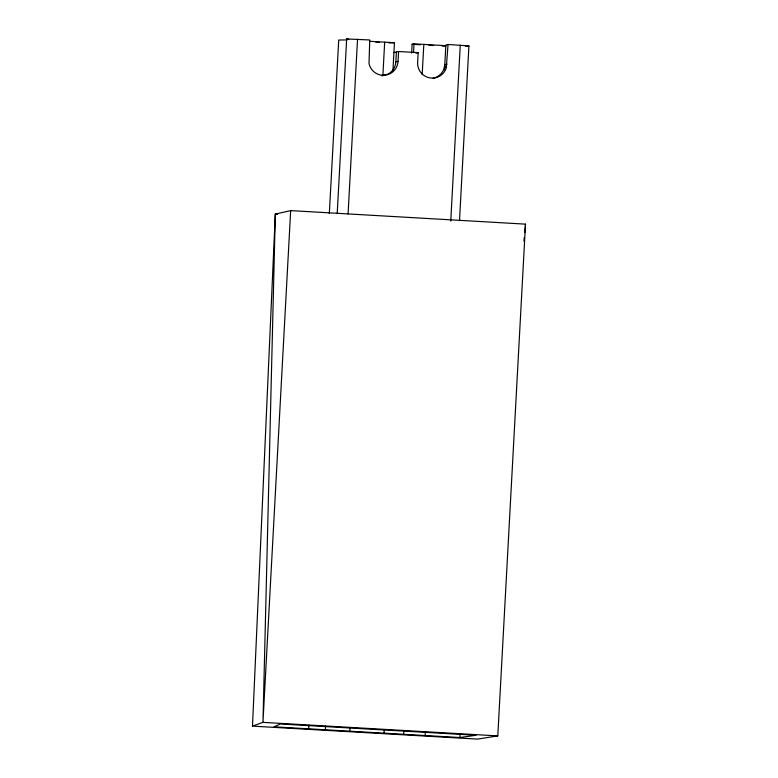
<?xml version="1.0" encoding="UTF-8"?>
<svg xmlns="http://www.w3.org/2000/svg" width="778" height="778" viewBox="0 0 778 778"><rect width="100%" height="100%" fill="white"/><g stroke="black" fill="none" stroke-linecap="round" stroke-linejoin="round"><path stroke-width="1.17" d="M252.49 726.127L275.315 214.096L290.671 210.614L525.51 224.142L497.794 735.9L477.546 739.1L252.49 726.127L262.954 722.363L497.794 735.9M349.808 731.194L349.993 727.556M290.671 210.614L262.954 722.363L275.315 214.096L277.707 214.232M329.327 213.561L338.722 40.048L347.037 39.911M308.681 728.821L308.885 725.184M337.195 213.668L346.657 38.949L369.764 39.97L368.996 63.504A14.792 14.694 77.2 0 0 398.054 61.345L398.589 51.504L418.156 52.632L417.63 62.473A14.792 14.694 77.2 0 0 446.271 67.958L448.05 44.482L468.92 45.912L459.506 220.719M348.077 213.979L357.54 39.26M325.35 729.783L325.544 726.146M382.844 75.962L384.672 42.158M392.948 70.652L394.456 42.722L369.608 41.283M381.346 75.69L387.833 74.202A14.792 14.694 77.2 0 0 395.866 61.841L396.401 52M411.64 53.03L412.107 44.278L414.032 43.85L445.833 45.678M413.556 52.593L414.032 43.85M422.182 74.6L423.816 44.414M444.52 69.826L445.852 44.978L448.05 44.482M450.754 221.117L460.275 45.182M425.187 735.541L425.381 731.904M384.06 733.168L384.274 729.531M403.626 734.296L403.86 730.659M459.895 737.534L476.029 735.268L280.333 723.987L273.982 726.817L459.895 737.534L460.129 733.907M523.934 241.073L524.275 237.446M524.722 232.612L525.51 224.142M394.456 42.722L388.951 42.946M393.931 52.564L398.589 51.504M415.967 53.128L418.156 52.632M395.866 61.841L398.054 61.345M446.98 64.166L444.792 64.662L444.082 68.454A14.792 14.694 77.2 0 1 433.132 78.296M444.316 67.19L446.514 66.694M468.969 45.999L465.322 46.009M375.793 42.187L379.382 42.391M412.107 44.278L420.48 44.764M428.853 45.25L433.638 45.523M442.011 46.009L445.599 46.213M348.748 39.289L346.657 38.949"/></g></svg>
